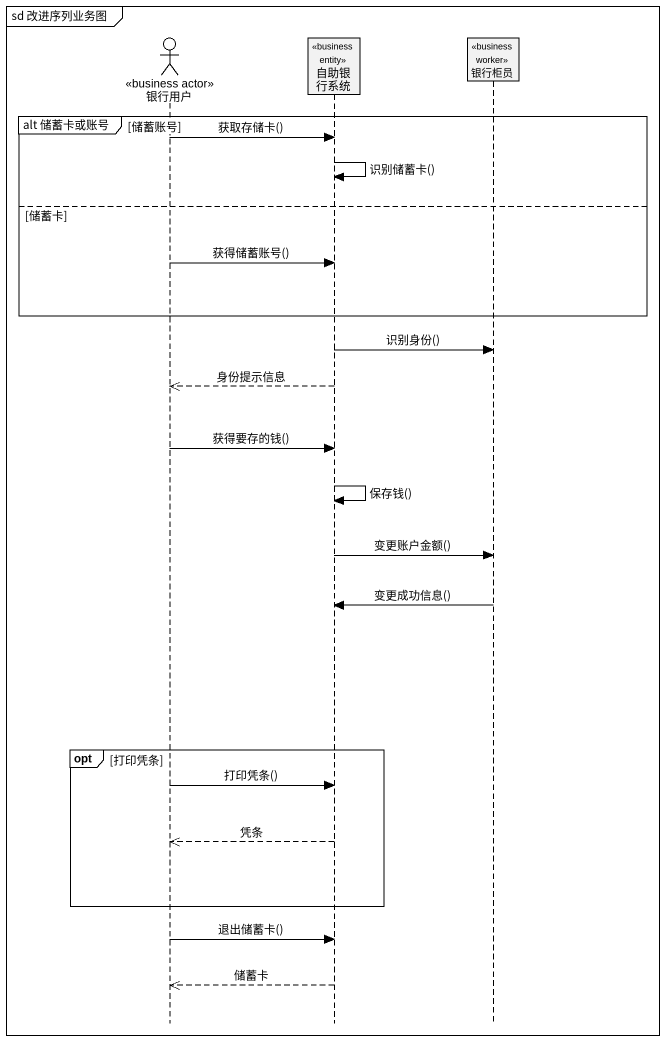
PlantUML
@startuml
mainframe sd 改进序列业务图
hide footbox
actor 银行用户 <<business actor>>
participant 自助银行系统 <<business entity>>
participant 银行柜员 <<business worker>>

group alt 储蓄卡或账号 [储蓄账号]
  银行用户 -> 自助银行系统 : 获取存储卡()
  自助银行系统 -> 自助银行系统 : 识别储蓄卡()
else 储蓄卡
  银行用户 -> 自助银行系统 : 获得储蓄账号()
end
自助银行系统 -> 银行柜员 : 识别身份()
自助银行系统 -->> 银行用户 : 身份提示信息
银行用户 -> 自助银行系统 : 获得要存的钱()
自助银行系统 -> 自助银行系统 : 保存钱()
自助银行系统 -> 银行柜员 : 变更账户金额()
银行柜员 -> 自助银行系统 : 变更成功信息()
opt 打印凭条
  银行用户 -> 自助银行系统 : 打印凭条()
  自助银行系统 -->> 银行用户 : 凭条
end
银行用户 -> 自助银行系统 : 退出储蓄卡()
自助银行系统 -->> 银行用户 : 储蓄卡
@enduml
